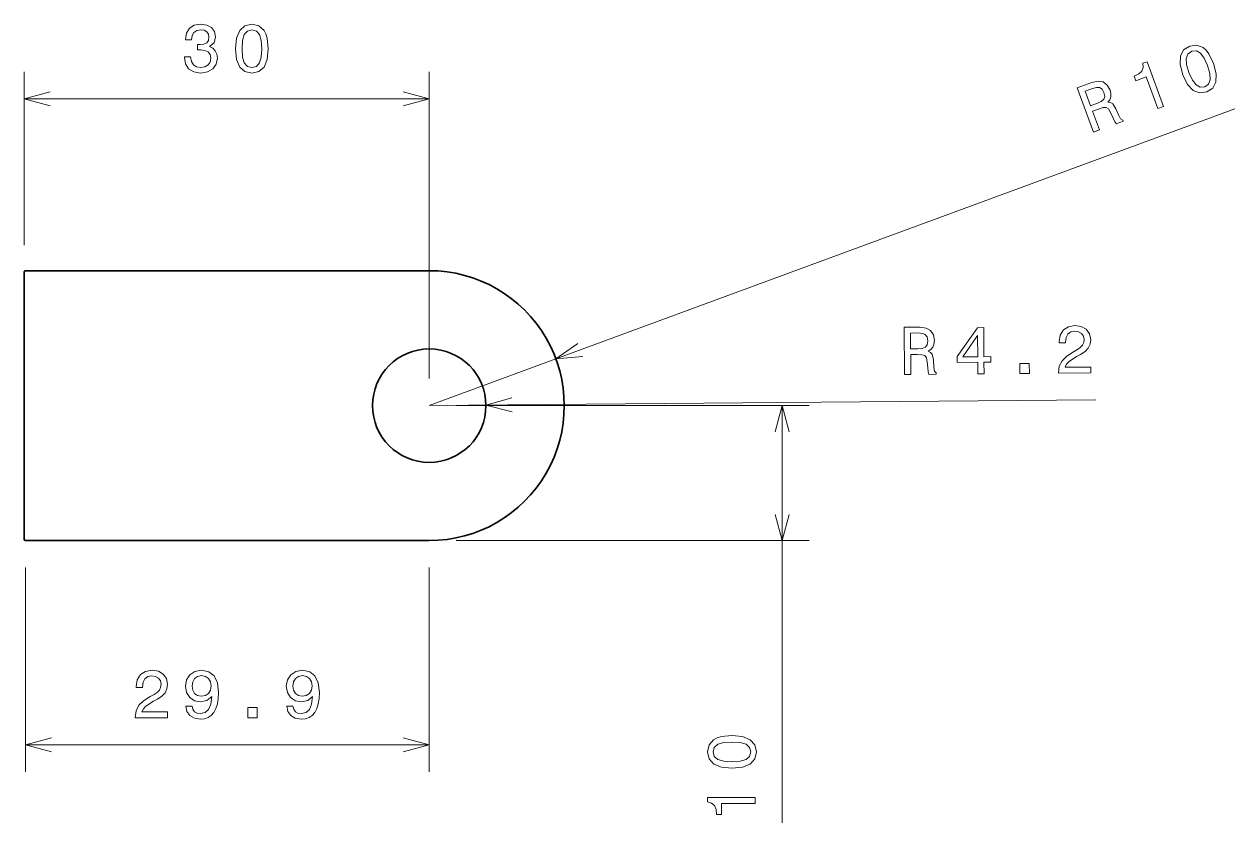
# Model space of a CAD drawing. Extents: x 0 to 297, y 0 to 210.
# Drawn here: x 128.5 to 218.2, y 74.1 to 133.3 of the extents above; entities that cross this region are included whole.
import ezdxf

# ---------------------------------------------------------------- set-up
doc = ezdxf.new("R2010")
doc.units = 0

msp = doc.modelspace()

# ---------------------------------------------------------------- linework, layer by layer
at = {"color": 7, "lineweight": 13, "ltscale": 0.320866}
msp.add_line((128.5, 116.900002), (128.5, 129.73465), dxfattribs=at)
at = {"color": 7, "lineweight": 13}
for p, q in [((158.5, 107), (158.5, 129.73465)), ((128.5, 127.734657), (158.5, 127.734657)), ((158.5, 105), (218.165024, 126.984581)), ((158.5, 105), (207.871918, 105.42556)), ((160.5, 105), (186.63121, 105)), ((184.63121, 74.095444), (184.63121, 105)), ((160.5, 95), (186.63121, 95)), ((128.600006, 79.874481), (158.5, 79.874481))]:
    msp.add_line(p, q, dxfattribs=at)
at = {"color": 7, "lineweight": 35, "ltscale": 0.495}
msp.add_line((128.5, 114.900002), (128.5, 95.099998), dxfattribs=at)
at = {"color": 7, "lineweight": 35}
for p, q in [((158.5, 115), (128.600006, 115)), ((128.600006, 95), (158.5, 95))]:
    msp.add_line(p, q, dxfattribs=at)
at = {"color": 7, "lineweight": 13, "ltscale": 0.378138}
for p, q in [((128.600006, 93), (128.600006, 77.874481)), ((158.5, 93), (158.5, 77.874481))]:
    msp.add_line(p, q, dxfattribs=at)
at = {"color": 7, "lineweight": 13}
for points in [[(140.361099, 130.834076), (140.361099, 130.798782), (140.441788, 130.314636), (140.678818, 129.951508), (141.052017, 129.719528), (141.546249, 129.633789), (142.070755, 129.719528), (142.464127, 129.941437), (142.716278, 130.294464), (142.807068, 130.748352), (142.766708, 131.045898), (142.655762, 131.287964), (142.474213, 131.474579), (142.232132, 131.610733), (142.559937, 131.883072), (142.675934, 132.316788), (142.600281, 132.710159), (142.383423, 133.007721), (142.030411, 133.194305), (141.546249, 133.259872), (141.092361, 133.179184), (140.744385, 132.957275), (140.517441, 132.604248), (140.441788, 132.135239), (140.441788, 132.09993), (140.89064, 132.09993), (140.930984, 132.422699), (141.062103, 132.654694), (141.273926, 132.795898), (141.571472, 132.846329), (141.833725, 132.805984), (142.02536, 132.700073), (142.141357, 132.52861), (142.186737, 132.296616), (142.141357, 132.0495), (142.020325, 131.883072), (141.808502, 131.782211), (141.521042, 131.751953), (141.324356, 131.756989), (141.324356, 131.358582), (141.571472, 131.368668), (141.889191, 131.323273), (142.126221, 131.20224), (142.267441, 131.005554), (142.317871, 130.748352), (142.26239, 130.455841), (142.116135, 130.238983), (141.884155, 130.102814), (141.576508, 130.057419), (141.258789, 130.107849), (141.026794, 130.259155), (140.880554, 130.501221), (140.825073, 130.834076)], [(144.152588, 131.444305), (144.228241, 130.652527), (144.465271, 130.087677), (144.843521, 129.744751), (145.368011, 129.633789), (145.887466, 129.744751), (146.265701, 130.087677), (146.497696, 130.652527), (146.578384, 131.444305), (146.497696, 132.231049), (146.401871, 132.543732), (146.265701, 132.800934), (145.887466, 133.143875), (145.368011, 133.259872), (144.843521, 133.143875), (144.465271, 132.795898), (144.228241, 132.231049)], [(144.636749, 131.444305), (144.677094, 132.054535), (144.803177, 132.493301), (145.030121, 132.750504), (145.368011, 132.841278), (145.700867, 132.750504), (145.927811, 132.493301), (146.053894, 132.054535), (146.094238, 131.444305), (146.053894, 130.829041), (145.927811, 130.390274), (145.700867, 130.133072), (145.368011, 130.047333), (145.030121, 130.133072), (144.803177, 130.390274), (144.677094, 130.829041)], [(214.317581, 129.520401), (214.662323, 128.803589), (215.080017, 128.35553), (215.553497, 128.16452), (216.084015, 128.24176), (216.533081, 128.525467), (216.769409, 128.978027), (216.791809, 129.588242), (216.593781, 130.3591), (216.246048, 131.069427), (216.048035, 131.329681), (215.831329, 131.523956), (215.357849, 131.714966), (214.830322, 131.644211), (214.378281, 131.354034), (214.143677, 130.896729), (214.116547, 130.284775)], [(214.771881, 129.68779), (214.598755, 130.274338), (214.565353, 130.72963), (214.689377, 131.049438), (214.975037, 131.251434), (215.318756, 131.281342), (215.620636, 131.118469), (215.89064, 130.750351), (216.139481, 130.191711), (216.314346, 129.600433), (216.347748, 129.145142), (216.223724, 128.825317), (215.94104, 128.629791), (215.59433, 128.593414), (215.29245, 128.756302), (215.022461, 129.124405)], [(212.458344, 127.013306), (212.888977, 127.171982), (211.670151, 130.479797), (211.348358, 130.361237), (211.369537, 130.041168), (211.270676, 129.784393), (211.052246, 129.574905), (210.706543, 129.404541), (210.830353, 129.068542), (211.59697, 129.351013)], [(207.701126, 125.260429), (208.14122, 125.422592), (207.630341, 126.809128), (208.079895, 126.974777), (208.416382, 127.082634), (208.649002, 127.093102), (208.820129, 126.97879), (208.970306, 126.717026), (209.150909, 126.299843), (209.282166, 126.031105), (209.399994, 125.886398), (209.896881, 126.069489), (209.863739, 126.159401), (209.706085, 126.251801), (209.577545, 126.483917), (209.349136, 127.001724), (209.123962, 127.364853), (208.969788, 127.447784), (208.766296, 127.47493), (208.911987, 127.662979), (208.983459, 127.877426), (208.991928, 128.117035), (208.927917, 128.378296), (208.715179, 128.751404), (208.416046, 128.979782), (208.037476, 129.044525), (207.588898, 128.949112), (206.491028, 128.544586)], [(207.614075, 128.501541), (207.913208, 128.579498), (208.149811, 128.564575), (208.338623, 128.446014), (208.477112, 128.201447), (208.530914, 127.909546), (208.464172, 127.696838), (208.277878, 127.531448), (207.988464, 127.397934), (207.482117, 127.211365), (207.07933, 128.304504)], [(193.704468, 107.303513), (194.173477, 107.307556), (194.160736, 108.785172), (194.639832, 108.789299), (194.992981, 108.777214), (195.215485, 108.708527), (195.337952, 108.543144), (195.39093, 108.24604), (195.420074, 107.792389), (195.452881, 107.49511), (195.514923, 107.319122), (196.044449, 107.323685), (196.043625, 107.419502), (195.926422, 107.559708), (195.88382, 107.821602), (195.843643, 108.386116), (195.754303, 108.803947), (195.637177, 108.934067), (195.454803, 109.02832), (195.655441, 109.156136), (195.79512, 109.333862), (195.883987, 109.556534), (195.911942, 109.824081), (195.837677, 110.247086), (195.633224, 110.563057), (195.298737, 110.751823), (194.844299, 110.813469), (193.674316, 110.803391)], [(194.716873, 110.383682), (195.02475, 110.356079), (195.242432, 110.262131), (195.380127, 110.086792), (195.427887, 109.809814), (195.379974, 109.516891), (195.245346, 109.339211), (195.014145, 109.246429), (194.696655, 109.218475), (194.157043, 109.213829), (194.147003, 110.378769)], [(199.142303, 107.350388), (199.596191, 107.354301), (199.588715, 108.221703), (200.087982, 108.226006), (200.084503, 108.629448), (199.585236, 108.625145), (199.566681, 110.778526), (199.107758, 110.774567), (197.592896, 108.648323), (197.59671, 108.204536), (199.134842, 108.217789)], [(205.106216, 107.401794), (207.511749, 107.422531), (207.508011, 107.856232), (205.606781, 107.839844), (205.710632, 108.077774), (205.890503, 108.276024), (206.447189, 108.638901), (206.743423, 108.792755), (207.074402, 109.012474), (207.309235, 109.26667), (207.442841, 109.565384), (207.490356, 109.903702), (207.40097, 110.326584), (207.161087, 110.657379), (206.796158, 110.866058), (206.326508, 110.93766), (205.843109, 110.847755), (205.47702, 110.607559), (205.243256, 110.227287), (205.16687, 109.727333), (205.16748, 109.656731), (205.626389, 109.660683), (205.626038, 109.701027), (205.668472, 110.044342), (205.80246, 110.297668), (206.017914, 110.460922), (206.304901, 110.518867), (206.597839, 110.470963), (206.815765, 110.346756), (206.958679, 110.151291), (207.01123, 109.904617), (206.977936, 109.672333), (206.883804, 109.474831), (206.723907, 109.301971), (206.503326, 109.148773), (206.207169, 108.984833), (205.715637, 108.6679), (205.370544, 108.332062), (205.167267, 107.926834), (205.106079, 107.416924)], [(198.016846, 108.611626), (199.117844, 110.189621), (199.131363, 108.621231)], [(202.252869, 107.377197), (202.948807, 107.383202), (202.942322, 108.134613), (202.246384, 108.128616)], [(136.715424, 81.874481), (139.121033, 81.874481), (139.121033, 82.308197), (137.219742, 82.308197), (137.325653, 82.545227), (137.507202, 82.741913), (138.067001, 83.099983), (138.364548, 83.251282), (138.697403, 83.46814), (138.934433, 83.720306), (139.070602, 84.017853), (139.121033, 84.355751), (139.035309, 84.779381), (138.798279, 85.112236), (138.435165, 85.324051), (137.966141, 85.399696), (137.481995, 85.313965), (137.113831, 85.076935), (136.876801, 84.698685), (136.796112, 84.199409), (136.796112, 84.128807), (137.255051, 84.128807), (137.255051, 84.169151), (137.30043, 84.512093), (137.4366, 84.764252), (137.653458, 84.925636), (137.940918, 84.98111), (138.233429, 84.930679), (138.450287, 84.804596), (138.591492, 84.60791), (138.641937, 84.360794), (138.606628, 84.128807), (138.510803, 83.932121), (138.349426, 83.760651), (138.127518, 83.609352), (137.829971, 83.447968), (137.335739, 83.135284), (136.987747, 82.802437), (136.780975, 82.398979), (136.715424, 81.88961)], [(140.471619, 82.741913), (140.547256, 82.343498), (140.76413, 82.035866), (141.107056, 81.844223), (141.560944, 81.773621), (141.858505, 81.808922), (142.125793, 81.899696), (142.352737, 82.056038), (142.544388, 82.277939), (142.695679, 82.555313), (142.806625, 82.898254), (142.872192, 83.291626), (142.8974, 83.745522), (142.811676, 84.456612), (142.56456, 84.976067), (142.171188, 85.288742), (141.631561, 85.399696), (141.137314, 85.308922), (140.76413, 85.066841), (140.522049, 84.693649), (140.44136, 84.224625), (140.522049, 83.740479), (140.759079, 83.372322), (141.112106, 83.140335), (141.560944, 83.064682), (142.035019, 83.160507), (142.393082, 83.453011), (142.312393, 82.893211), (142.151016, 82.494797), (141.903885, 82.257767), (141.565994, 82.182121), (141.303741, 82.217422), (141.112106, 82.328369), (140.986023, 82.504883), (140.935593, 82.741913)], [(147.943665, 82.741913), (148.019318, 82.343498), (148.236176, 82.035866), (148.579102, 81.844223), (149.033005, 81.773621), (149.330551, 81.808922), (149.597839, 81.899696), (149.824783, 82.056038), (150.016434, 82.277939), (150.167725, 82.555313), (150.278671, 82.898254), (150.344238, 83.291626), (150.369446, 83.745522), (150.283722, 84.456612), (150.036606, 84.976067), (149.643234, 85.288742), (149.103607, 85.399696), (148.609375, 85.308922), (148.236176, 85.066841), (147.994095, 84.693649), (147.913406, 84.224625), (147.994095, 83.740479), (148.231125, 83.372322), (148.584152, 83.140335), (149.033005, 83.064682), (149.507065, 83.160507), (149.865128, 83.453011), (149.784439, 82.893211), (149.623062, 82.494797), (149.375946, 82.257767), (149.03804, 82.182121), (148.775787, 82.217422), (148.584152, 82.328369), (148.458069, 82.504883), (148.407639, 82.741913)], [(140.930542, 84.229668), (140.980988, 84.542351), (141.122192, 84.789467), (141.344086, 84.945808), (141.631561, 85.001282), (141.929108, 84.945808), (142.156052, 84.789467), (142.297256, 84.547394), (142.352737, 84.234711), (142.297256, 83.916992), (142.156052, 83.679955), (141.924057, 83.533707), (141.616425, 83.483269), (141.33905, 83.533707), (141.122192, 83.679955), (140.980988, 83.911942)], [(148.402588, 84.229668), (148.453033, 84.542351), (148.594238, 84.789467), (148.816132, 84.945808), (149.103607, 85.001282), (149.401154, 84.945808), (149.628098, 84.789467), (149.769318, 84.547394), (149.824783, 84.234711), (149.769318, 83.916992), (149.628098, 83.679955), (149.396118, 83.533707), (149.08847, 83.483269), (148.811096, 83.533707), (148.594238, 83.679955), (148.453033, 83.911942)], [(145.070038, 81.874481), (145.765991, 81.874481), (145.765991, 82.625923), (145.070038, 82.625923)], [(180.921555, 78.134064), (181.713348, 78.209709), (182.278183, 78.446747), (182.621124, 78.824982), (182.732071, 79.34948), (182.621124, 79.868935), (182.278183, 80.247177), (181.713348, 80.479164), (180.921555, 80.559853), (180.134811, 80.479164), (179.822128, 80.383339), (179.564926, 80.247177), (179.221985, 79.868935), (179.105988, 79.34948), (179.221985, 78.824982), (179.569977, 78.446747), (180.134811, 78.209709)], [(180.921555, 78.61821), (180.311325, 78.658554), (179.872559, 78.784637), (179.615356, 79.011581), (179.524582, 79.34948), (179.615356, 79.682335), (179.872559, 79.909279), (180.311325, 80.035362), (180.921555, 80.075706), (181.536835, 80.035362), (181.975586, 79.909279), (182.232788, 79.682335), (182.318527, 79.34948), (182.232788, 79.011581), (181.975586, 78.784637), (181.536835, 78.658554)], [(182.63121, 75.522675), (182.63121, 75.981613), (179.105988, 75.981613), (179.105988, 75.638672), (179.413635, 75.547897), (179.620407, 75.366341), (179.74144, 75.088959), (179.781784, 74.705673), (180.139862, 74.705673), (180.139862, 75.522675)]]:
    msp.add_lwpolyline(points, close=True, dxfattribs=at)
for points in [[(130.431854, 128.252289), (128.5, 127.734657), (130.431854, 127.217018)], [(156.568146, 127.217018), (158.5, 127.734657), (156.568146, 128.252289)], [(169.517029, 109.611069), (167.883301, 108.457428), (169.874969, 108.639641)], [(164.627167, 105.570473), (162.699844, 105.036201), (164.636078, 104.535233)], [(185.148849, 103.068146), (184.63121, 105), (184.113571, 103.068146)], [(184.113571, 96.931854), (184.63121, 95), (185.148849, 96.931854)], [(130.531845, 80.39212), (128.600006, 79.874481), (130.531845, 79.356842)], [(156.568146, 79.356842), (158.5, 79.874481), (156.568146, 80.39212)]]:
    msp.add_lwpolyline(points, dxfattribs=at)
at = {"color": 7, "lineweight": 35}
msp.add_circle((158.5, 105), 4.2, dxfattribs=at)
for centre, radius, start, end in [((128.600006, 114.900002), 0.1, 90.000003, 180.000005), ((158.5, 105), 10, 269.999997, 90.000003), ((128.600006, 95.099998), 0.1, 180.000005, 269.999997)]:
    msp.add_arc(centre, radius, start, end, dxfattribs=at)

doc.saveas('drawing.dxf')
